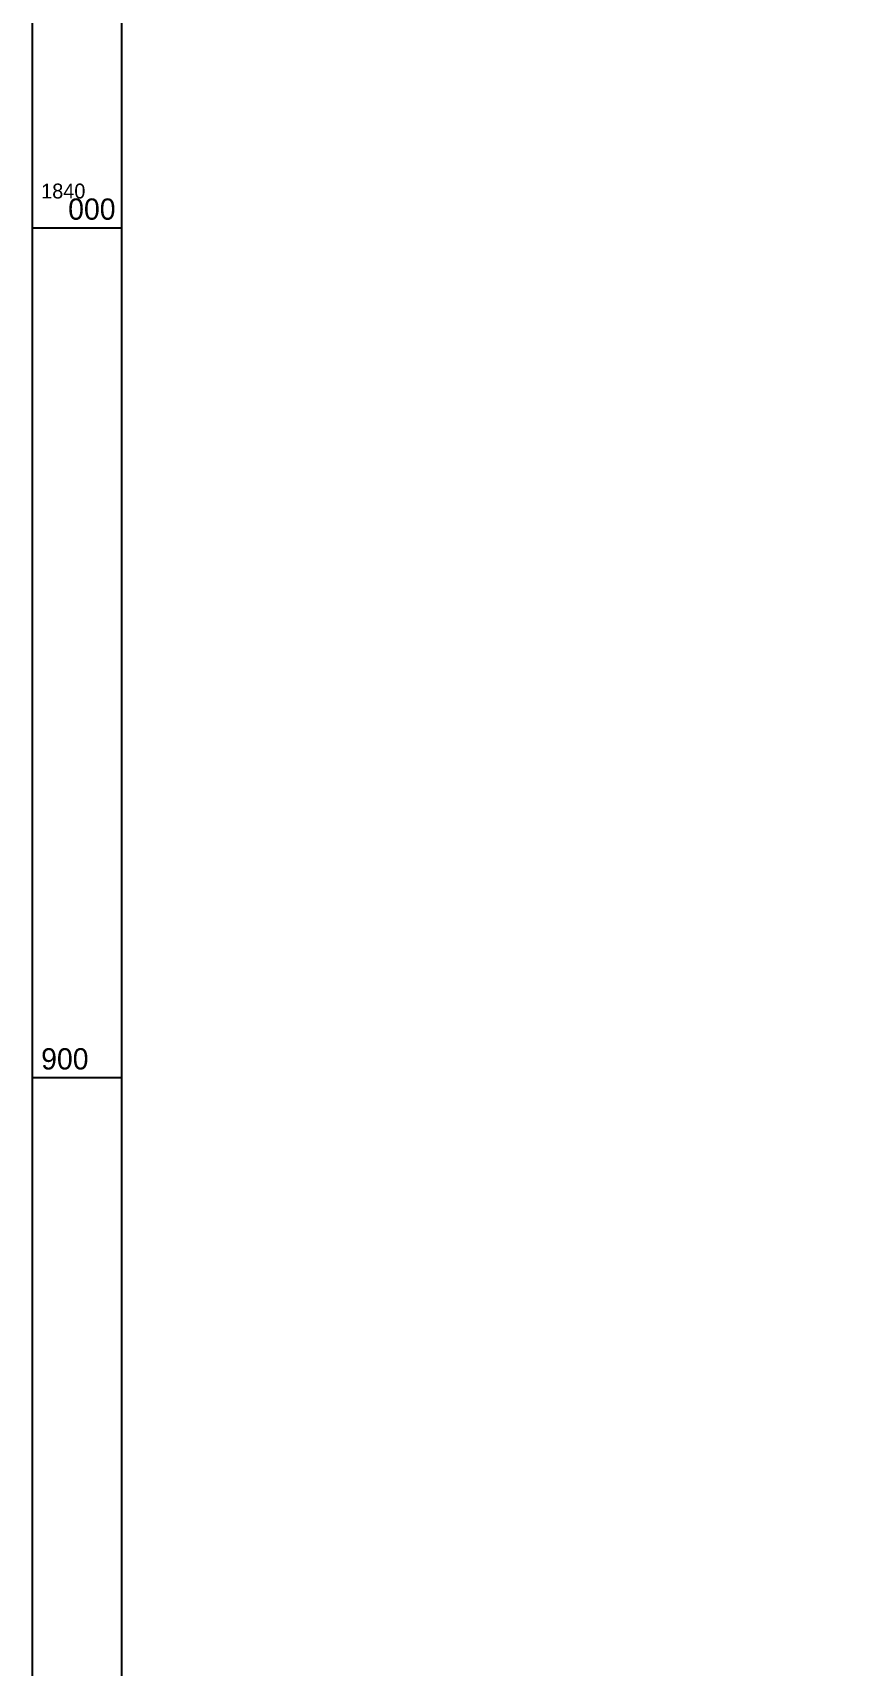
# Model space of a CAD drawing. Extents: x 550890 to 551618, y 1839259 to 1840146.
# Drawn here: x 550889.5 to 550985.3, y 1839830.8 to 1840023 of the extents above; entities that cross this region are included whole.
import ezdxf

# ---------------------------------------------------------------- set-up
doc = ezdxf.new("R2010")
doc.units = 0
doc.layers.add('Level 63', color=7, linetype='Continuous')

msp = doc.modelspace()

# ---------------------------------------------------------------- linework, layer by layer
at = {"layer": 'Level 63'}
msp.add_lwpolyline([(550889.5, 1840110.5), (551610.5, 1840110.5), (551610.5, 1839389.5), (550889.5, 1839389.5)], close=True, dxfattribs=at)
for points in [[(551383.96, 1840100), (551600, 1840100), (551600, 1839400), (550900, 1839400), (550900, 1840100), (551379.89, 1840100)], [(550900, 1840000), (550889.5, 1840000)], [(550900, 1839900), (550889.5, 1839900)]]:
    msp.add_lwpolyline(points, dxfattribs=at)

# ---------------------------------------------------------------- texts
for s, height, p in [('1840', 1.75, (550890.5, 1840003.5)), ('000', 2.5, (550893.68, 1840001)), ('900', 2.5, (550890.5, 1839901))]:
    msp.add_text(s, height=height, dxfattribs=at).set_placement(p)

doc.saveas('drawing.dxf')
